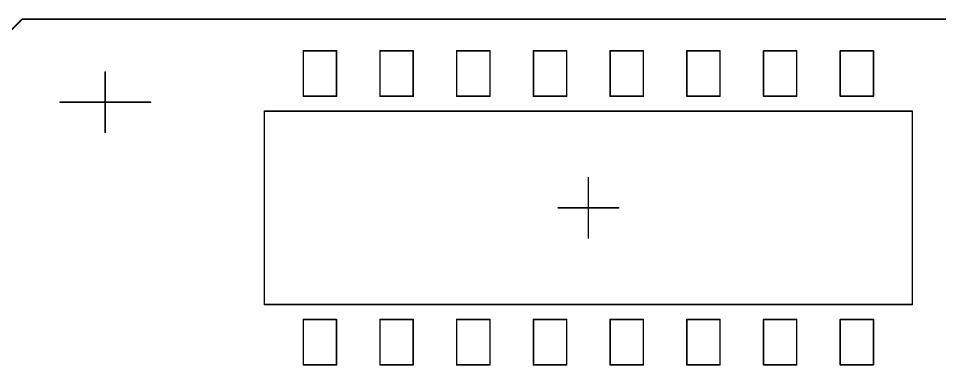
# Model space of a CAD drawing. Header units: millimetres. Extents: x 62 to 174, y 88 to 123.
# Drawn here: x 92.1 to 122.6, y 110.4 to 121.9 of the extents above; entities that cross this region are included whole.
import ezdxf

# ---------------------------------------------------------------- set-up
doc = ezdxf.new("R2010")
doc.units = ezdxf.units.MM
doc.layers.add('Mechanical1', color=6, linetype='Continuous')
doc.layers.add('Mechanical8', color=56, linetype='Continuous')

# ---------------------------------------------------------------- blocks, each defined once
blk = doc.blocks.new('SW_OMRON_A6S_8102_H_B_50')
at = {"layer": 'Mechanical8', "const_width": 0.05}
for points in [[(3.2, 10.73), (-3.2, 10.73)], [(-3.2, 10.73), (-3.2, -10.73)], [(3.2, 10.73), (3.2, -10.73)], [(-5.2, 9.44), (-3.7, 9.44)], [(-5.2, 9.44), (-5.2, 8.34)], [(-3.7, 9.44), (-3.7, 8.34)], [(3.7, 9.44), (3.7, 8.34)], [(3.7, 9.44), (5.2, 9.44)], [(5.2, 9.44), (5.2, 8.34)], [(-5.2, 8.34), (-3.7, 8.34)], [(3.7, 8.34), (5.2, 8.34)], [(-5.2, 6.9), (-3.7, 6.9)], [(-5.2, 6.9), (-5.2, 5.8)], [(-3.7, 6.9), (-3.7, 5.8)], [(3.7, 6.9), (3.7, 5.8)], [(3.7, 6.9), (5.2, 6.9)], [(5.2, 6.9), (5.2, 5.8)], [(-5.2, 5.8), (-3.7, 5.8)], [(3.7, 5.8), (5.2, 5.8)], [(-5.2, 4.36), (-3.7, 4.36)], [(-5.2, 4.36), (-5.2, 3.26)], [(-3.7, 4.36), (-3.7, 3.26)], [(3.7, 4.36), (3.7, 3.26)], [(3.7, 4.36), (5.2, 4.36)], [(5.2, 4.36), (5.2, 3.26)], [(-5.2, 3.26), (-3.7, 3.26)], [(3.7, 3.26), (5.2, 3.26)], [(-5.2, 1.82), (-3.7, 1.82)], [(-5.2, 1.82), (-5.2, 0.72)], [(-3.7, 1.82), (-3.7, 0.72)], [(3.7, 1.82), (3.7, 0.72)], [(3.7, 1.82), (5.2, 1.82)], [(5.2, 1.82), (5.2, 0.72)], [(0, 1), (0, -1)], [(-5.2, 0.72), (-3.7, 0.72)], [(3.7, 0.72), (5.2, 0.72)], [(-1, 0), (1, 0)], [(-5.2, -0.72), (-3.7, -0.72)], [(-5.2, -0.72), (-5.2, -1.82)], [(-3.7, -0.72), (-3.7, -1.82)], [(3.7, -0.72), (3.7, -1.82)], [(3.7, -0.72), (5.2, -0.72)], [(5.2, -0.72), (5.2, -1.82)], [(-5.2, -1.82), (-3.7, -1.82)], [(3.7, -1.82), (5.2, -1.82)], [(-5.2, -3.26), (-3.7, -3.26)], [(-5.2, -3.26), (-5.2, -4.36)], [(-3.7, -3.26), (-3.7, -4.36)], [(3.7, -3.26), (3.7, -4.36)], [(3.7, -3.26), (5.2, -3.26)], [(5.2, -3.26), (5.2, -4.36)], [(-5.2, -4.36), (-3.7, -4.36)], [(3.7, -4.36), (5.2, -4.36)], [(-5.2, -5.8), (-3.7, -5.8)], [(-5.2, -5.8), (-5.2, -6.9)], [(-3.7, -5.8), (-3.7, -6.9)], [(3.7, -5.8), (3.7, -6.9)], [(3.7, -5.8), (5.2, -5.8)], [(5.2, -5.8), (5.2, -6.9)], [(-5.2, -6.9), (-3.7, -6.9)], [(3.7, -6.9), (5.2, -6.9)], [(-5.2, -8.34), (-3.7, -8.34)], [(-5.2, -8.34), (-5.2, -9.44)], [(-3.7, -8.34), (-3.7, -9.44)], [(3.7, -8.34), (3.7, -9.44)], [(3.7, -8.34), (5.2, -8.34)], [(5.2, -8.34), (5.2, -9.44)], [(-5.2, -9.44), (-3.7, -9.44)], [(3.7, -9.44), (5.2, -9.44)], [(-3.2, -10.73), (3.2, -10.73)]]:
    blk.add_lwpolyline(points, dxfattribs=at)
at = {"layer": 'Mechanical8', "const_width": 0.025}
for points in [[(-3.212, 10.73, 1), (-3.187, 10.73, 1)], [(-3.212, 10.73, 1), (-3.187, 10.73, 1)], [(3.188, 10.73, 1), (3.213, 10.73, 1)], [(3.188, 10.73, 1), (3.213, 10.73, 1)], [(-5.212, 9.44, 1), (-5.187, 9.44, 1)], [(-5.212, 9.44, 1), (-5.187, 9.44, 1)], [(-3.712, 9.44, 1), (-3.687, 9.44, 1)], [(-3.712, 9.44, 1), (-3.687, 9.44, 1)], [(3.688, 9.44, 1), (3.713, 9.44, 1)], [(3.688, 9.44, 1), (3.713, 9.44, 1)], [(5.188, 9.44, 1), (5.213, 9.44, 1)], [(5.188, 9.44, 1), (5.213, 9.44, 1)], [(-5.212, 8.34, 1), (-5.187, 8.34, 1)], [(-5.212, 8.34, 1), (-5.187, 8.34, 1)], [(-3.712, 8.34, 1), (-3.687, 8.34, 1)], [(-3.712, 8.34, 1), (-3.687, 8.34, 1)], [(3.688, 8.34, 1), (3.713, 8.34, 1)], [(3.688, 8.34, 1), (3.713, 8.34, 1)], [(5.188, 8.34, 1), (5.213, 8.34, 1)], [(5.188, 8.34, 1), (5.213, 8.34, 1)], [(-5.212, 6.9, 1), (-5.187, 6.9, 1)], [(-5.212, 6.9, 1), (-5.187, 6.9, 1)], [(-3.712, 6.9, 1), (-3.687, 6.9, 1)], [(-3.712, 6.9, 1), (-3.687, 6.9, 1)], [(3.688, 6.9, 1), (3.713, 6.9, 1)], [(3.688, 6.9, 1), (3.713, 6.9, 1)], [(5.188, 6.9, 1), (5.213, 6.9, 1)], [(5.188, 6.9, 1), (5.213, 6.9, 1)], [(-5.212, 5.8, 1), (-5.187, 5.8, 1)], [(-5.212, 5.8, 1), (-5.187, 5.8, 1)], [(-3.712, 5.8, 1), (-3.687, 5.8, 1)], [(-3.712, 5.8, 1), (-3.687, 5.8, 1)], [(3.688, 5.8, 1), (3.713, 5.8, 1)], [(3.688, 5.8, 1), (3.713, 5.8, 1)], [(5.188, 5.8, 1), (5.213, 5.8, 1)], [(5.188, 5.8, 1), (5.213, 5.8, 1)], [(-5.212, 4.36, 1), (-5.187, 4.36, 1)], [(-5.212, 4.36, 1), (-5.187, 4.36, 1)], [(-3.712, 4.36, 1), (-3.687, 4.36, 1)], [(-3.712, 4.36, 1), (-3.687, 4.36, 1)], [(3.688, 4.36, 1), (3.713, 4.36, 1)], [(3.688, 4.36, 1), (3.713, 4.36, 1)], [(5.188, 4.36, 1), (5.213, 4.36, 1)], [(5.188, 4.36, 1), (5.213, 4.36, 1)], [(-5.212, 3.26, 1), (-5.187, 3.26, 1)], [(-5.212, 3.26, 1), (-5.187, 3.26, 1)], [(-3.712, 3.26, 1), (-3.687, 3.26, 1)], [(-3.712, 3.26, 1), (-3.687, 3.26, 1)], [(3.688, 3.26, 1), (3.713, 3.26, 1)], [(3.688, 3.26, 1), (3.713, 3.26, 1)], [(5.188, 3.26, 1), (5.213, 3.26, 1)], [(5.188, 3.26, 1), (5.213, 3.26, 1)], [(-5.212, 1.82, 1), (-5.187, 1.82, 1)], [(-5.212, 1.82, 1), (-5.187, 1.82, 1)], [(-3.712, 1.82, 1), (-3.687, 1.82, 1)], [(-3.712, 1.82, 1), (-3.687, 1.82, 1)], [(3.688, 1.82, 1), (3.713, 1.82, 1)], [(3.688, 1.82, 1), (3.713, 1.82, 1)], [(5.188, 1.82, 1), (5.213, 1.82, 1)], [(5.188, 1.82, 1), (5.213, 1.82, 1)], [(-0.012, 1, 1), (0.013, 1, 1)], [(-5.212, 0.72, 1), (-5.187, 0.72, 1)], [(-5.212, 0.72, 1), (-5.187, 0.72, 1)], [(-3.712, 0.72, 1), (-3.687, 0.72, 1)], [(-3.712, 0.72, 1), (-3.687, 0.72, 1)], [(3.688, 0.72, 1), (3.713, 0.72, 1)], [(3.688, 0.72, 1), (3.713, 0.72, 1)], [(5.188, 0.72, 1), (5.213, 0.72, 1)], [(5.188, 0.72, 1), (5.213, 0.72, 1)], [(-1.012, 0, 1), (-0.987, 0, 1)], [(0.988, 0, 1), (1.013, 0, 1)], [(-5.212, -0.72, 1), (-5.187, -0.72, 1)], [(-5.212, -0.72, 1), (-5.187, -0.72, 1)], [(-3.712, -0.72, 1), (-3.687, -0.72, 1)], [(-3.712, -0.72, 1), (-3.687, -0.72, 1)], [(3.688, -0.72, 1), (3.713, -0.72, 1)], [(3.688, -0.72, 1), (3.713, -0.72, 1)], [(5.188, -0.72, 1), (5.213, -0.72, 1)], [(5.188, -0.72, 1), (5.213, -0.72, 1)], [(-0.012, -1, 1), (0.013, -1, 1)], [(-5.212, -1.82, 1), (-5.187, -1.82, 1)], [(-5.212, -1.82, 1), (-5.187, -1.82, 1)], [(-3.712, -1.82, 1), (-3.687, -1.82, 1)], [(-3.712, -1.82, 1), (-3.687, -1.82, 1)], [(3.688, -1.82, 1), (3.713, -1.82, 1)], [(3.688, -1.82, 1), (3.713, -1.82, 1)], [(5.188, -1.82, 1), (5.213, -1.82, 1)], [(5.188, -1.82, 1), (5.213, -1.82, 1)], [(-5.212, -3.26, 1), (-5.187, -3.26, 1)], [(-5.212, -3.26, 1), (-5.187, -3.26, 1)], [(-3.712, -3.26, 1), (-3.687, -3.26, 1)], [(-3.712, -3.26, 1), (-3.687, -3.26, 1)], [(3.688, -3.26, 1), (3.713, -3.26, 1)], [(3.688, -3.26, 1), (3.713, -3.26, 1)], [(5.188, -3.26, 1), (5.213, -3.26, 1)], [(5.188, -3.26, 1), (5.213, -3.26, 1)], [(-5.212, -4.36, 1), (-5.187, -4.36, 1)], [(-5.212, -4.36, 1), (-5.187, -4.36, 1)], [(-3.712, -4.36, 1), (-3.687, -4.36, 1)], [(-3.712, -4.36, 1), (-3.687, -4.36, 1)], [(3.688, -4.36, 1), (3.713, -4.36, 1)], [(3.688, -4.36, 1), (3.713, -4.36, 1)], [(5.188, -4.36, 1), (5.213, -4.36, 1)], [(5.188, -4.36, 1), (5.213, -4.36, 1)], [(-5.212, -5.8, 1), (-5.187, -5.8, 1)], [(-5.212, -5.8, 1), (-5.187, -5.8, 1)], [(-3.712, -5.8, 1), (-3.687, -5.8, 1)], [(-3.712, -5.8, 1), (-3.687, -5.8, 1)], [(3.688, -5.8, 1), (3.713, -5.8, 1)], [(3.688, -5.8, 1), (3.713, -5.8, 1)], [(5.188, -5.8, 1), (5.213, -5.8, 1)], [(5.188, -5.8, 1), (5.213, -5.8, 1)], [(-5.212, -6.9, 1), (-5.187, -6.9, 1)], [(-5.212, -6.9, 1), (-5.187, -6.9, 1)], [(-3.712, -6.9, 1), (-3.687, -6.9, 1)], [(-3.712, -6.9, 1), (-3.687, -6.9, 1)], [(3.688, -6.9, 1), (3.713, -6.9, 1)], [(3.688, -6.9, 1), (3.713, -6.9, 1)], [(5.188, -6.9, 1), (5.213, -6.9, 1)], [(5.188, -6.9, 1), (5.213, -6.9, 1)], [(-5.212, -8.34, 1), (-5.187, -8.34, 1)], [(-5.212, -8.34, 1), (-5.187, -8.34, 1)], [(-3.712, -8.34, 1), (-3.687, -8.34, 1)], [(-3.712, -8.34, 1), (-3.687, -8.34, 1)], [(3.688, -8.34, 1), (3.713, -8.34, 1)], [(3.688, -8.34, 1), (3.713, -8.34, 1)], [(5.188, -8.34, 1), (5.213, -8.34, 1)], [(5.188, -8.34, 1), (5.213, -8.34, 1)], [(-5.212, -9.44, 1), (-5.187, -9.44, 1)], [(-5.212, -9.44, 1), (-5.187, -9.44, 1)], [(-3.712, -9.44, 1), (-3.687, -9.44, 1)], [(-3.712, -9.44, 1), (-3.687, -9.44, 1)], [(3.688, -9.44, 1), (3.713, -9.44, 1)], [(3.688, -9.44, 1), (3.713, -9.44, 1)], [(5.188, -9.44, 1), (5.213, -9.44, 1)], [(5.188, -9.44, 1), (5.213, -9.44, 1)], [(-3.212, -10.73, 1), (-3.187, -10.73, 1)], [(-3.212, -10.73, 1), (-3.187, -10.73, 1)], [(3.188, -10.73, 1), (3.213, -10.73, 1)], [(3.188, -10.73, 1), (3.213, -10.73, 1)]]:
    blk.add_lwpolyline(points, format="xyb", close=True, dxfattribs=at)

msp = doc.modelspace()

# ---------------------------------------------------------------- linework, layer by layer
at = {"layer": 'Mechanical1', "const_width": 0.05}
for points in [[(91.472, 121.125), (92.222, 121.875)], [(92.222, 121.875), (102.472, 121.875)], [(102.472, 121.875), (174.472, 121.875)]]:
    msp.add_lwpolyline(points, dxfattribs=at)
at = {"layer": 'Mechanical1', "const_width": 0.025}
for points in [[(92.209, 121.875, 1), (92.234, 121.875, 1)], [(92.209, 121.875, 1), (92.234, 121.875, 1)], [(102.46, 121.875, 1), (102.484, 121.875, 1)], [(102.46, 121.875, 1), (102.484, 121.875, 1)]]:
    msp.add_lwpolyline(points, format="xyb", close=True, dxfattribs=at)
at = {"layer": 'Mechanical8', "const_width": 0.05}
for points in [[(94.972, 119.125), (94.972, 120.125)], [(93.472, 119.125), (94.972, 119.125)], [(94.972, 118.125), (94.972, 119.125)], [(94.972, 119.125), (96.472, 119.125)]]:
    msp.add_lwpolyline(points, dxfattribs=at)
at = {"layer": 'Mechanical8', "const_width": 0.025}
for points in [[(94.959, 120.125, 1), (94.984, 120.125, 1)], [(93.459, 119.125, 1), (93.484, 119.125, 1)], [(94.959, 119.125, 1), (94.984, 119.125, 1)], [(94.959, 119.125, 1), (94.984, 119.125, 1)], [(94.959, 119.125, 1), (94.984, 119.125, 1)], [(94.959, 119.125, 1), (94.984, 119.125, 1)], [(96.459, 119.125, 1), (96.484, 119.125, 1)], [(94.959, 118.125, 1), (94.984, 118.125, 1)]]:
    msp.add_lwpolyline(points, format="xyb", close=True, dxfattribs=at)

# ---------------------------------------------------------------- block references
at = {"rotation": 90}
msp.add_blockref('SW_OMRON_A6S_8102_H_B_50', (110.972, 115.625), dxfattribs=at)

doc.saveas('drawing.dxf')
